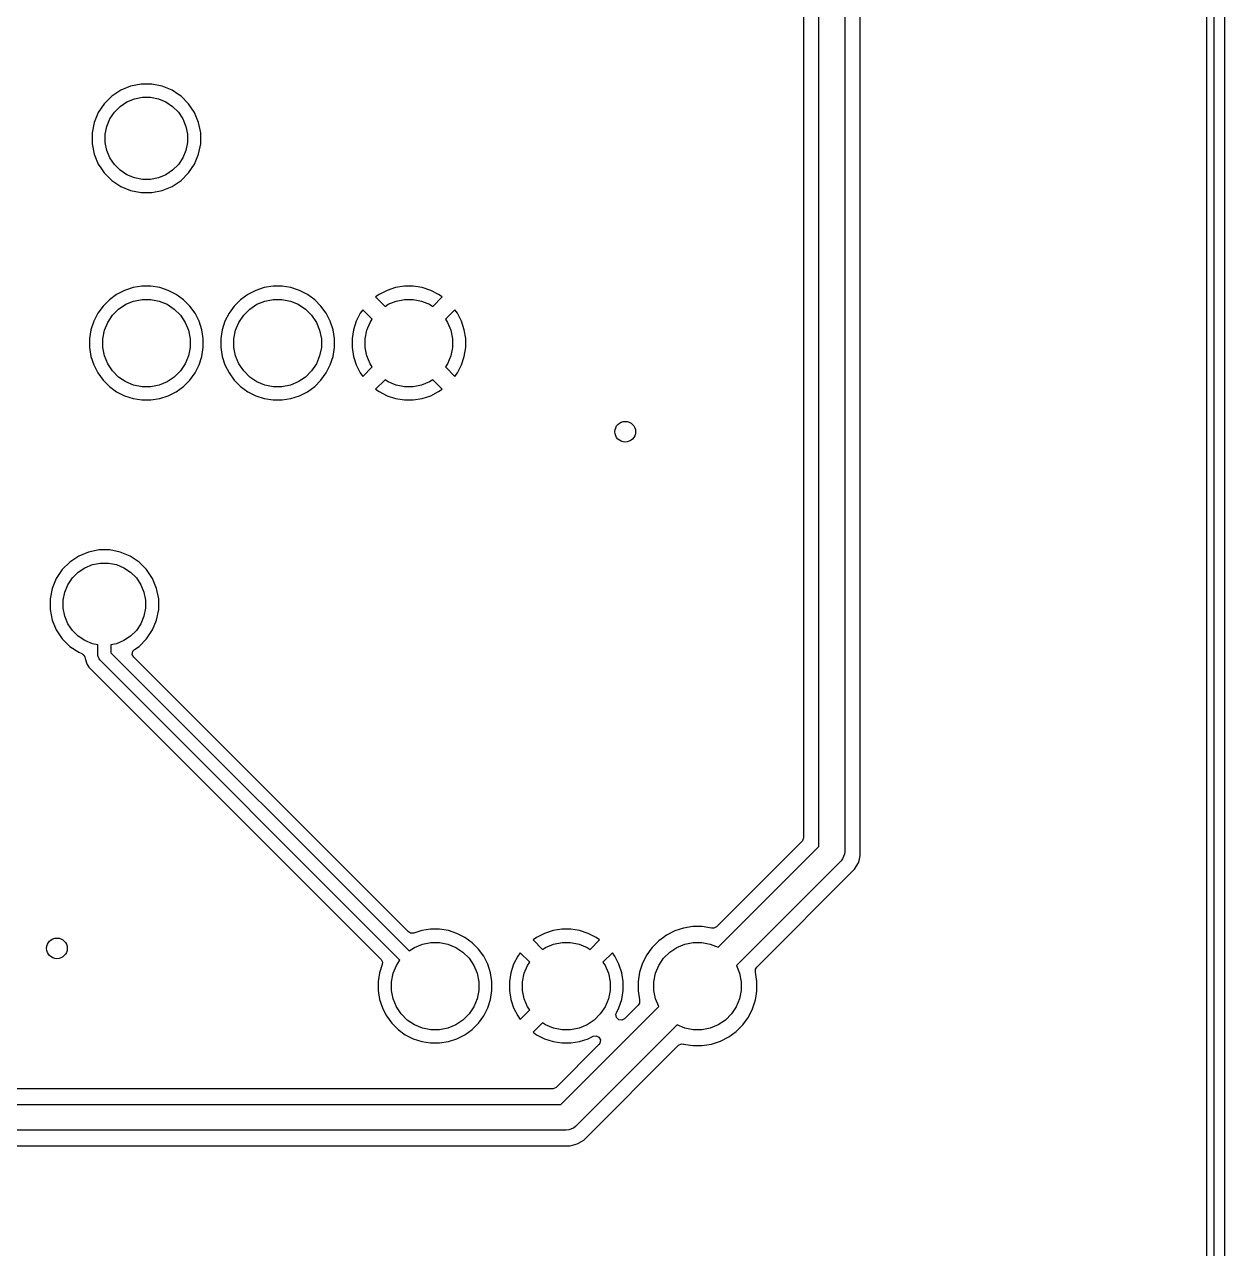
# Model space of a CAD drawing. Extents: x 0 to 130, y -140 to 0.
# Drawn here: x 106.87 to 130.1, y -95.81 to -72.12 of the extents above; entities that cross this region are included whole.
import ezdxf

# ---------------------------------------------------------------- set-up
doc = ezdxf.new("R2010")
doc.units = 0
doc.layers.add('BLACK', color=7, linetype='CONTINUOUS')

msp = doc.modelspace()

# ---------------------------------------------------------------- linework, layer by layer
at = {"layer": 'BLACK', "linetype": 'CONTINUOUS'}
for p, q in [((130.1, 0), (130.1, -140)), ((129.9, -139.9), (129.9, -0.1)), ((129.7495, -0.3495), (129.7495, -139.6505)), ((122.75, -40), (122.75, -88.13)), ((123.0505, -88.202475), (123.0505, -39.927525)), ((121.9495, -40.269032), (121.9495, -87.860966)), ((122.25, -88.026446), (122.25, -40.103553)), ((108.734402, -73.390658), (108.562348, -73.50562)), ((108.925581, -73.311469), (108.734402, -73.390658)), ((109.128532, -73.2711), (108.925581, -73.311469)), ((109.128535, -73.2711), (109.128532, -73.2711)), ((109.335465, -73.2711), (109.128535, -73.2711)), ((109.335467, -73.2711), (109.335465, -73.2711)), ((109.538418, -73.311469), (109.335467, -73.2711)), ((109.729597, -73.390658), (109.538418, -73.311469)), ((109.841548, -73.465461), (109.729597, -73.390658)), ((108.41602, -73.651948), (108.301058, -73.824002)), ((108.562348, -73.50562), (108.41602, -73.651948)), ((108.724485, -73.703192), (108.854883, -73.616063)), ((108.854883, -73.616063), (108.999772, -73.556048)), ((108.999772, -73.556048), (109.153586, -73.525452)), ((109.153586, -73.525452), (109.310414, -73.525452)), ((109.310414, -73.525452), (109.464228, -73.556048)), ((109.464228, -73.556048), (109.609117, -73.616063)), ((109.609117, -73.616063), (109.739515, -73.703192)), ((109.901655, -73.505623), (109.841548, -73.465461)), ((110.047977, -73.651945), (109.901655, -73.505623)), ((110.162941, -73.824002), (110.047977, -73.651945)), ((108.301058, -73.824002), (108.221869, -74.015181)), ((108.526463, -73.944483), (108.613592, -73.814085)), ((108.613592, -73.814085), (108.724485, -73.703192)), ((109.739515, -73.703192), (109.850408, -73.814085)), ((109.850408, -73.814085), (109.937537, -73.944483)), ((110.24213, -74.01518), (110.162941, -73.824002)), ((108.221869, -74.015181), (108.1815, -74.218132)), ((108.435852, -74.243186), (108.466448, -74.089372)), ((108.466448, -74.089372), (108.526463, -73.944483)), ((109.937537, -73.944483), (109.997552, -74.089372)), ((109.997552, -74.089372), (110.028148, -74.243186)), ((110.2825, -74.218135), (110.24213, -74.01518)), ((108.1815, -74.218132), (108.1815, -74.425067)), ((108.435852, -74.400014), (108.435852, -74.243186)), ((110.028148, -74.243186), (110.028148, -74.400014)), ((110.2825, -74.425065), (110.2825, -74.218135)), ((108.1815, -74.425067), (108.221869, -74.628018)), ((108.221869, -74.628018), (108.301058, -74.819197)), ((108.466448, -74.553828), (108.435852, -74.400014)), ((108.526463, -74.698717), (108.466448, -74.553828)), ((109.997552, -74.553828), (109.937537, -74.698717)), ((110.028148, -74.400014), (109.997552, -74.553828)), ((110.162941, -74.819198), (110.24213, -74.62802)), ((110.24213, -74.62802), (110.2825, -74.425065)), ((108.301058, -74.819197), (108.349899, -74.892293)), ((108.613592, -74.829115), (108.526463, -74.698717)), ((108.724485, -74.940008), (108.613592, -74.829115)), ((109.850408, -74.829115), (109.739515, -74.940008)), ((109.937537, -74.698717), (109.850408, -74.829115)), ((110.047977, -74.991255), (110.162941, -74.819198)), ((108.349899, -74.892293), (108.416023, -74.991255)), ((108.416023, -74.991255), (108.562345, -75.137577)), ((108.854883, -75.027137), (108.724485, -74.940008)), ((108.999772, -75.087152), (108.854883, -75.027137)), ((109.153586, -75.117748), (108.999772, -75.087152)), ((109.464228, -75.087152), (109.310414, -75.117748)), ((109.609117, -75.027137), (109.464228, -75.087152)), ((109.739515, -74.940008), (109.609117, -75.027137)), ((109.901655, -75.137577), (110.047977, -74.991255)), ((108.562345, -75.137577), (108.734402, -75.252541)), ((108.734402, -75.252541), (108.92558, -75.33173)), ((108.92558, -75.33173), (109.128535, -75.3721)), ((109.310414, -75.117748), (109.153586, -75.117748)), ((109.335465, -75.3721), (109.53842, -75.33173)), ((109.53842, -75.33173), (109.729598, -75.252541)), ((109.729598, -75.252541), (109.901655, -75.137577)), ((109.128535, -75.3721), (109.128536, -75.3721)), ((109.128536, -75.3721), (109.335464, -75.3721)), ((109.335464, -75.3721), (109.335465, -75.3721)), ((108.974293, -77.210598), (108.809561, -77.264123)), ((108.974297, -77.210597), (108.974293, -77.210598)), ((109.145386, -77.1835), (108.974297, -77.210597)), ((109.145389, -77.1835), (109.145386, -77.1835)), ((109.318611, -77.1835), (109.145389, -77.1835)), ((109.318614, -77.1835), (109.318611, -77.1835)), ((109.489702, -77.210597), (109.318614, -77.1835)), ((109.489706, -77.210598), (109.489702, -77.210597)), ((109.654438, -77.264123), (109.489706, -77.210598)), ((111.514293, -77.210598), (111.349561, -77.264123)), ((111.514297, -77.210597), (111.514293, -77.210598)), ((111.685386, -77.1835), (111.514297, -77.210597)), ((111.685389, -77.1835), (111.685386, -77.1835)), ((111.858611, -77.1835), (111.685389, -77.1835)), ((111.858614, -77.1835), (111.858611, -77.1835)), ((112.029702, -77.210597), (111.858614, -77.1835)), ((112.029706, -77.210598), (112.029702, -77.210597)), ((112.194438, -77.264123), (112.029706, -77.210598)), ((114.05442, -77.211084), (113.889751, -77.264588)), ((114.225425, -77.184), (114.05442, -77.211084)), ((114.398575, -77.184), (114.225425, -77.184)), ((114.569579, -77.211084), (114.398575, -77.184)), ((114.734248, -77.264588), (114.569579, -77.211084)), ((108.515073, -77.444585), (108.392585, -77.567073)), ((108.655214, -77.342766), (108.515073, -77.444585)), ((108.809558, -77.264125), (108.655214, -77.342766)), ((108.809561, -77.264123), (108.809558, -77.264125)), ((108.831313, -77.534367), (108.985258, -77.470601)), ((108.985258, -77.470601), (109.148685, -77.438093)), ((109.148685, -77.438093), (109.315315, -77.438093)), ((109.315315, -77.438093), (109.478742, -77.470601)), ((109.478742, -77.470601), (109.632687, -77.534367)), ((109.654441, -77.264125), (109.654438, -77.264123)), ((109.808785, -77.342766), (109.654441, -77.264125)), ((109.808787, -77.342767), (109.808785, -77.342766)), ((109.808788, -77.342768), (109.808787, -77.342767)), ((109.948928, -77.444586), (109.808788, -77.342768)), ((110.071414, -77.567072), (109.948928, -77.444586)), ((111.055073, -77.444585), (110.932585, -77.567073)), ((111.195214, -77.342766), (111.055073, -77.444585)), ((111.349558, -77.264125), (111.195214, -77.342766)), ((111.349561, -77.264123), (111.349558, -77.264125)), ((111.371313, -77.534367), (111.525258, -77.470601)), ((111.525258, -77.470601), (111.688685, -77.438093)), ((111.688685, -77.438093), (111.855315, -77.438093)), ((111.855315, -77.438093), (112.018742, -77.470601)), ((112.018742, -77.470601), (112.172687, -77.534367)), ((112.194441, -77.264125), (112.194438, -77.264123)), ((112.348785, -77.342766), (112.194441, -77.264125)), ((112.348787, -77.342767), (112.348785, -77.342766)), ((112.348788, -77.342768), (112.348787, -77.342767)), ((112.488928, -77.444586), (112.348788, -77.342768)), ((112.611414, -77.567072), (112.488928, -77.444586)), ((113.735473, -77.343196), (113.667829, -77.392341)), ((113.667829, -77.392341), (113.850493, -77.575005)), ((113.889751, -77.264588), (113.735473, -77.343196)), ((113.911313, -77.534367), (114.065258, -77.470601)), ((114.065258, -77.470601), (114.228685, -77.438093)), ((114.228685, -77.438093), (114.395315, -77.438093)), ((114.395315, -77.438093), (114.558742, -77.470601)), ((114.558742, -77.470601), (114.712687, -77.534367)), ((114.888523, -77.343195), (114.734248, -77.264588)), ((114.773505, -77.575004), (114.956169, -77.392341)), ((114.956169, -77.392341), (114.888523, -77.343195)), ((108.290766, -77.707214), (108.212125, -77.861558)), ((108.392585, -77.567073), (108.290766, -77.707214)), ((108.574941, -77.744766), (108.692766, -77.626941)), ((108.692766, -77.626941), (108.831313, -77.534367)), ((109.632687, -77.534367), (109.771234, -77.626941)), ((109.771234, -77.626941), (109.889059, -77.744766)), ((110.173232, -77.707212), (110.071414, -77.567072)), ((110.251873, -77.861555), (110.173232, -77.707212)), ((110.830766, -77.707214), (110.752125, -77.861558)), ((110.932585, -77.567073), (110.830766, -77.707214)), ((111.114941, -77.744766), (111.232766, -77.626941)), ((111.232766, -77.626941), (111.371313, -77.534367)), ((112.172687, -77.534367), (112.311234, -77.626941)), ((112.311234, -77.626941), (112.429059, -77.744766)), ((112.713232, -77.707212), (112.611414, -77.567072)), ((112.791873, -77.861555), (112.713232, -77.707212)), ((113.371196, -77.707473), (113.292588, -77.861751)), ((113.42034, -77.639829), (113.371196, -77.707473)), ((113.603005, -77.822493), (113.42034, -77.639829)), ((113.850493, -77.575005), (113.911313, -77.534367)), ((114.712687, -77.534367), (114.773505, -77.575004)), ((115.203657, -77.639829), (115.020993, -77.822491)), ((115.252801, -77.707471), (115.203657, -77.639829)), ((115.252804, -77.707475), (115.252801, -77.707471)), ((115.331411, -77.861751), (115.252804, -77.707475)), ((108.212123, -77.861561), (108.158598, -78.026293)), ((108.212125, -77.861558), (108.212123, -77.861561)), ((108.418601, -78.037258), (108.482367, -77.883313)), ((108.482367, -77.883313), (108.574941, -77.744766)), ((109.889059, -77.744766), (109.981633, -77.883313)), ((109.981633, -77.883313), (110.045399, -78.037258)), ((110.251873, -77.861557), (110.251873, -77.861555)), ((110.251874, -77.861558), (110.251873, -77.861557)), ((110.251876, -77.861561), (110.251874, -77.861558)), ((110.305401, -78.026293), (110.251876, -77.861561)), ((110.752123, -77.861561), (110.698598, -78.026293)), ((110.752125, -77.861558), (110.752123, -77.861561)), ((110.958601, -78.037258), (111.022367, -77.883313)), ((111.022367, -77.883313), (111.114941, -77.744766)), ((112.429059, -77.744766), (112.521633, -77.883313)), ((112.521633, -77.883313), (112.585399, -78.037258)), ((112.791873, -77.861557), (112.791873, -77.861555)), ((112.791874, -77.861558), (112.791873, -77.861557)), ((112.791876, -77.861561), (112.791874, -77.861558)), ((112.845401, -78.026293), (112.791876, -77.861561)), ((113.292588, -77.861751), (113.239084, -78.02642)), ((113.498601, -78.037258), (113.562367, -77.883313)), ((113.562367, -77.883313), (113.603005, -77.822493)), ((115.020993, -77.822491), (115.061633, -77.883313)), ((115.061633, -77.883313), (115.125399, -78.037258)), ((115.384915, -78.02642), (115.331411, -77.861751)), ((108.158597, -78.026297), (108.1315, -78.197385)), ((108.158598, -78.026293), (108.158597, -78.026297)), ((108.386093, -78.200685), (108.418601, -78.037258)), ((110.045399, -78.037258), (110.077907, -78.200685)), ((110.305402, -78.026297), (110.305401, -78.026293)), ((110.3325, -78.197385), (110.305402, -78.026297)), ((110.698597, -78.026297), (110.6715, -78.197385)), ((110.698598, -78.026293), (110.698597, -78.026297)), ((110.926093, -78.200685), (110.958601, -78.037258)), ((112.585399, -78.037258), (112.617907, -78.200685)), ((112.845402, -78.026297), (112.845401, -78.026293)), ((112.8725, -78.197385), (112.845402, -78.026297)), ((113.239084, -78.02642), (113.212, -78.197424)), ((113.466093, -78.200685), (113.498601, -78.037258)), ((115.125399, -78.037258), (115.157907, -78.200685)), ((115.412, -78.197424), (115.384915, -78.02642)), ((108.1315, -78.197385), (108.1315, -78.370614)), ((108.1315, -78.370614), (108.158597, -78.541702)), ((108.386093, -78.367315), (108.386093, -78.200685)), ((108.418601, -78.530742), (108.386093, -78.367315)), ((110.077907, -78.367315), (110.045399, -78.530742)), ((110.077907, -78.200685), (110.077907, -78.367315)), ((110.305402, -78.541702), (110.3325, -78.370614)), ((110.3325, -78.370614), (110.3325, -78.197385)), ((110.6715, -78.197385), (110.6715, -78.370614)), ((110.6715, -78.370614), (110.698597, -78.541702)), ((110.926093, -78.367315), (110.926093, -78.200685)), ((110.958601, -78.530742), (110.926093, -78.367315)), ((112.617907, -78.367315), (112.585399, -78.530742)), ((112.617907, -78.200685), (112.617907, -78.367315)), ((112.845402, -78.541702), (112.8725, -78.370614)), ((112.8725, -78.197424), (112.8725, -78.197385)), ((112.8725, -78.370614), (112.8725, -78.197424)), ((113.212, -78.197424), (113.212, -78.370575)), ((113.212, -78.370575), (113.239084, -78.541579)), ((113.466093, -78.367315), (113.466093, -78.200685)), ((113.498601, -78.530742), (113.466093, -78.367315)), ((115.157907, -78.367315), (115.125399, -78.530742)), ((115.157907, -78.200685), (115.157907, -78.367315)), ((115.384915, -78.541579), (115.412, -78.370575)), ((115.412, -78.370575), (115.412, -78.197424)), ((108.158597, -78.541702), (108.158598, -78.541706)), ((108.158598, -78.541706), (108.212123, -78.706438)), ((108.482367, -78.684687), (108.418601, -78.530742)), ((110.045399, -78.530742), (109.981633, -78.684687)), ((110.251876, -78.706438), (110.305401, -78.541706)), ((110.305401, -78.541706), (110.305402, -78.541702)), ((110.698597, -78.541702), (110.698598, -78.541706)), ((110.698598, -78.541706), (110.752123, -78.706438)), ((111.022367, -78.684687), (110.958601, -78.530742)), ((112.585399, -78.530742), (112.521633, -78.684687)), ((112.791876, -78.706438), (112.845401, -78.541706)), ((112.845401, -78.541706), (112.845402, -78.541702)), ((113.239084, -78.541579), (113.292588, -78.706248)), ((113.562367, -78.684687), (113.498601, -78.530742)), ((115.125399, -78.530742), (115.061633, -78.684687)), ((115.331411, -78.706248), (115.384915, -78.541579)), ((108.212123, -78.706438), (108.212125, -78.706441)), ((108.212125, -78.706441), (108.212126, -78.706444)), ((108.212126, -78.706444), (108.212127, -78.706445)), ((108.212127, -78.706445), (108.290768, -78.860788)), ((108.290768, -78.860788), (108.392586, -79.000928)), ((108.574941, -78.823234), (108.482367, -78.684687)), ((108.692766, -78.941059), (108.574941, -78.823234)), ((109.889059, -78.823234), (109.771234, -78.941059)), ((109.981633, -78.684687), (109.889059, -78.823234)), ((110.071414, -79.000928), (110.173232, -78.860788)), ((110.173232, -78.860788), (110.251873, -78.706445)), ((110.251873, -78.706445), (110.251874, -78.70644)), ((110.251874, -78.70644), (110.251876, -78.706438)), ((110.752123, -78.706438), (110.752125, -78.706441)), ((110.752125, -78.706441), (110.752126, -78.706444)), ((110.752126, -78.706444), (110.752127, -78.706445)), ((110.752127, -78.706445), (110.830768, -78.860788)), ((110.830768, -78.860788), (110.932586, -79.000928)), ((111.114941, -78.823234), (111.022367, -78.684687)), ((111.232766, -78.941059), (111.114941, -78.823234)), ((112.429059, -78.823234), (112.311234, -78.941059)), ((112.521633, -78.684687), (112.429059, -78.823234)), ((112.611414, -79.000928), (112.713232, -78.860788)), ((112.713232, -78.860788), (112.791873, -78.706445)), ((112.791873, -78.706445), (112.791874, -78.70644)), ((112.791874, -78.70644), (112.791876, -78.706438)), ((113.292588, -78.706248), (113.371195, -78.860523)), ((113.371195, -78.860523), (113.420341, -78.928169)), ((113.420341, -78.928169), (113.603004, -78.745505)), ((113.603004, -78.745505), (113.562367, -78.684687)), ((115.061633, -78.684687), (115.020994, -78.745506)), ((115.020994, -78.745506), (115.203657, -78.928169)), ((115.203657, -78.928169), (115.252805, -78.860522)), ((115.252805, -78.860522), (115.331411, -78.706248)), ((108.392586, -79.000928), (108.515072, -79.123414)), ((108.515072, -79.123414), (108.655212, -79.225232)), ((108.831313, -79.033633), (108.692766, -78.941059)), ((108.985258, -79.097399), (108.831313, -79.033633)), ((109.148685, -79.129907), (108.985258, -79.097399)), ((109.315315, -79.129907), (109.148685, -79.129907)), ((109.478742, -79.097399), (109.315315, -79.129907)), ((109.632687, -79.033633), (109.478742, -79.097399)), ((109.771234, -78.941059), (109.632687, -79.033633)), ((109.808788, -79.225232), (109.948928, -79.123414)), ((109.948928, -79.123414), (110.071414, -79.000928)), ((110.932586, -79.000928), (111.055072, -79.123414)), ((111.055072, -79.123414), (111.195212, -79.225232)), ((111.371313, -79.033633), (111.232766, -78.941059)), ((111.525258, -79.097399), (111.371313, -79.033633)), ((111.688685, -79.129907), (111.525258, -79.097399)), ((111.855315, -79.129907), (111.688685, -79.129907)), ((112.018742, -79.097399), (111.855315, -79.129907)), ((112.172687, -79.033633), (112.018742, -79.097399)), ((112.311234, -78.941059), (112.172687, -79.033633)), ((112.348788, -79.225232), (112.488928, -79.123414)), ((112.488928, -79.123414), (112.611414, -79.000928)), ((113.850491, -78.992993), (113.667829, -79.175657)), ((113.911313, -79.033633), (113.850491, -78.992993)), ((114.065258, -79.097399), (113.911313, -79.033633)), ((114.228685, -79.129907), (114.065258, -79.097399)), ((114.395315, -79.129907), (114.228685, -79.129907)), ((114.558742, -79.097399), (114.395315, -79.129907)), ((114.712687, -79.033633), (114.558742, -79.097399)), ((114.773506, -78.992994), (114.712687, -79.033633)), ((114.956169, -79.175657), (114.773506, -78.992994)), ((108.655212, -79.225232), (108.809555, -79.303873)), ((108.809555, -79.303873), (108.809557, -79.303873)), ((108.809557, -79.303873), (108.809558, -79.303874)), ((108.809558, -79.303874), (108.809561, -79.303876)), ((108.809561, -79.303876), (108.974293, -79.357401)), ((108.974293, -79.357401), (108.974297, -79.357402)), ((108.974297, -79.357402), (109.145386, -79.3845)), ((109.318614, -79.3845), (109.489702, -79.357402)), ((109.489702, -79.357402), (109.489706, -79.357401)), ((109.489706, -79.357401), (109.654438, -79.303876)), ((109.654438, -79.303876), (109.65444, -79.303874)), ((109.65444, -79.303874), (109.654445, -79.303873)), ((109.654445, -79.303873), (109.808788, -79.225232)), ((111.195212, -79.225232), (111.349555, -79.303873)), ((111.349555, -79.303873), (111.349557, -79.303873)), ((111.349557, -79.303873), (111.349558, -79.303874)), ((111.349558, -79.303874), (111.349561, -79.303876)), ((111.349561, -79.303876), (111.514293, -79.357401)), ((111.514293, -79.357401), (111.514297, -79.357402)), ((111.514297, -79.357402), (111.685386, -79.3845)), ((111.858614, -79.3845), (112.029702, -79.357402)), ((112.029702, -79.357402), (112.029706, -79.357401)), ((112.029706, -79.357401), (112.194438, -79.303876)), ((112.194438, -79.303876), (112.19444, -79.303874)), ((112.19444, -79.303874), (112.194445, -79.303873)), ((112.194445, -79.303873), (112.348788, -79.225232)), ((113.667829, -79.175657), (113.735471, -79.224801)), ((113.735471, -79.224801), (113.735475, -79.224804)), ((113.735475, -79.224804), (113.889751, -79.303411)), ((113.889751, -79.303411), (114.05442, -79.356915)), ((114.05442, -79.356915), (114.225425, -79.384)), ((114.398575, -79.384), (114.569579, -79.356915)), ((114.569579, -79.356915), (114.734248, -79.303411)), ((114.734248, -79.303411), (114.888522, -79.224805)), ((114.888522, -79.224805), (114.956169, -79.175657)), ((109.145386, -79.3845), (109.145389, -79.3845)), ((109.145389, -79.3845), (109.318614, -79.3845)), ((111.685386, -79.3845), (111.685389, -79.3845)), ((111.685389, -79.3845), (111.858614, -79.3845)), ((114.225425, -79.384), (114.398575, -79.384)), ((107.921602, -82.407658), (107.749548, -82.52262)), ((108.112781, -82.328469), (107.921602, -82.407658)), ((108.315732, -82.2881), (108.112781, -82.328469)), ((108.315735, -82.2881), (108.315732, -82.2881)), ((108.522665, -82.2881), (108.315735, -82.2881)), ((108.522667, -82.2881), (108.522665, -82.2881)), ((108.725618, -82.328469), (108.522667, -82.2881)), ((108.916797, -82.407658), (108.725618, -82.328469)), ((109.053779, -82.499186), (108.916797, -82.407658)), ((107.60322, -82.668948), (107.488258, -82.841002)), ((107.749548, -82.52262), (107.60322, -82.668948)), ((107.911685, -82.720192), (108.042083, -82.633063)), ((108.042083, -82.633063), (108.186972, -82.573048)), ((108.186972, -82.573048), (108.340786, -82.542452)), ((108.340786, -82.542452), (108.497614, -82.542452)), ((108.497614, -82.542452), (108.651428, -82.573048)), ((108.651428, -82.573048), (108.796317, -82.633063)), ((108.796317, -82.633063), (108.926715, -82.720192)), ((109.088855, -82.522623), (109.053779, -82.499186)), ((109.235177, -82.668945), (109.088855, -82.522623)), ((109.350141, -82.841002), (109.235177, -82.668945)), ((107.488258, -82.841002), (107.409069, -83.032181)), ((107.713663, -82.961483), (107.800792, -82.831085)), ((107.800792, -82.831085), (107.911685, -82.720192)), ((108.926715, -82.720192), (109.037608, -82.831085)), ((109.037608, -82.831085), (109.124737, -82.961483)), ((109.42933, -83.03218), (109.350141, -82.841002)), ((107.409069, -83.032181), (107.3687, -83.235132)), ((107.623052, -83.260186), (107.653648, -83.106372)), ((107.653648, -83.106372), (107.713663, -82.961483)), ((109.124737, -82.961483), (109.184752, -83.106372)), ((109.184752, -83.106372), (109.215348, -83.260186)), ((109.4697, -83.235135), (109.42933, -83.03218)), ((107.3687, -83.235132), (107.3687, -83.442067)), ((107.623052, -83.417014), (107.623052, -83.260186)), ((109.215348, -83.260186), (109.215348, -83.417014)), ((109.4697, -83.442065), (109.4697, -83.235135)), ((107.3687, -83.442067), (107.409069, -83.645018)), ((107.653648, -83.570828), (107.623052, -83.417014)), ((107.713663, -83.715717), (107.653648, -83.570828)), ((109.184752, -83.570828), (109.124737, -83.715717)), ((109.215348, -83.417014), (109.184752, -83.570828)), ((109.42933, -83.64502), (109.4697, -83.442065)), ((107.409069, -83.645018), (107.488258, -83.836197)), ((107.488258, -83.836197), (107.60322, -84.008251)), ((107.800792, -83.846115), (107.713663, -83.715717)), ((107.911685, -83.957008), (107.800792, -83.846115)), ((109.037608, -83.846115), (108.926715, -83.957008)), ((109.124737, -83.715717), (109.037608, -83.846115)), ((109.235177, -84.008255), (109.350141, -83.836198)), ((109.350141, -83.836198), (109.42933, -83.64502)), ((107.60322, -84.008251), (107.603223, -84.008255)), ((107.603223, -84.008255), (107.749545, -84.154577)), ((108.042083, -84.044137), (107.911685, -83.957008)), ((108.186972, -84.104152), (108.042083, -84.044137)), ((108.2942, -84.125481), (108.186972, -84.104152)), ((108.651428, -84.104152), (108.5442, -84.125481)), ((108.796317, -84.044137), (108.651428, -84.104152)), ((108.926715, -83.957008), (108.796317, -84.044137)), ((109.088855, -84.154577), (109.235177, -84.008255)), ((107.749545, -84.154577), (107.921602, -84.269541)), ((107.921602, -84.269541), (107.982745, -84.294867)), ((107.982745, -84.294867), (107.995646, -84.305885)), ((107.995646, -84.305885), (108.011141, -84.312794)), ((108.011141, -84.312794), (108.017178, -84.324275)), ((108.017178, -84.324275), (108.029269, -84.334602)), ((108.029269, -84.334602), (108.041706, -84.365799)), ((108.2942, -84.3292), (108.2942, -84.125481)), ((108.296602, -84.353586), (108.2942, -84.3292)), ((108.5442, -84.125481), (108.5442, -84.277424)), ((108.5442, -84.277424), (114.316104, -90.049328)), ((108.958603, -84.310826), (108.968174, -84.250394)), ((108.98638, -84.365343), (108.958603, -84.310826)), ((108.968174, -84.250394), (109.001381, -84.213024)), ((109.001381, -84.213024), (109.088855, -84.154577)), ((108.041706, -84.365799), (108.0437, -84.375205)), ((108.0437, -84.375205), (108.0437, -84.378636)), ((108.0437, -84.378636), (108.046504, -84.3891)), ((108.046504, -84.3891), (108.047181, -84.391628)), ((108.047181, -84.391628), (108.047185, -84.391645)), ((108.047185, -84.391645), (108.069289, -84.474137)), ((108.069289, -84.474137), (108.08642, -84.503809)), ((108.08642, -84.503809), (108.086424, -84.503815)), ((108.086424, -84.503815), (108.086429, -84.503823)), ((108.086429, -84.503823), (108.118726, -84.559763)), ((108.118726, -84.559763), (110.973556, -87.414593)), ((108.315266, -84.398646), (108.296602, -84.353586)), ((108.315271, -84.398651), (108.315266, -84.398646)), ((108.330812, -84.417588), (108.315271, -84.398651)), ((114.139328, -90.226104), (108.330812, -84.417588)), ((114.304547, -89.68351), (108.98638, -84.365343)), ((110.973556, -87.414593), (113.77351, -90.214547)), ((121.9495, -87.860966), (121.930593, -87.919157)), ((121.920504, -87.93097), (120.268337, -89.583136)), ((120.297428, -89.979017), (122.25, -88.026446)), ((121.930593, -87.919157), (121.920504, -87.93097)), ((122.75, -88.13), (122.745196, -88.178773)), ((122.676777, -88.306777), (120.650982, -90.332571)), ((122.707862, -88.268897), (122.676777, -88.306777)), ((122.707867, -88.268893), (122.707862, -88.268897)), ((122.745196, -88.178773), (122.707867, -88.268893)), ((122.94051, -88.468015), (123.012984, -88.342485)), ((123.012984, -88.342485), (123.031751, -88.272445)), ((123.031751, -88.272445), (123.0505, -88.202475)), ((121.046861, -90.361662), (122.94051, -88.468015)), ((114.343959, -89.707661), (114.304547, -89.68351)), ((114.405144, -89.707661), (114.343959, -89.707661)), ((114.562301, -89.656597), (114.405144, -89.707661)), ((114.733386, -89.6295), (114.562301, -89.656597)), ((114.733389, -89.6295), (114.733386, -89.6295)), ((114.906611, -89.6295), (114.733389, -89.6295)), ((114.906614, -89.6295), (114.906611, -89.6295)), ((115.077702, -89.656597), (114.906614, -89.6295)), ((115.077706, -89.656598), (115.077702, -89.656597)), ((115.242438, -89.710123), (115.077706, -89.656598)), ((115.242441, -89.710125), (115.242438, -89.710123)), ((115.396785, -89.788766), (115.242441, -89.710125)), ((115.396787, -89.788767), (115.396785, -89.788766)), ((115.396788, -89.788768), (115.396787, -89.788767)), ((115.536928, -89.890586), (115.396788, -89.788768)), ((116.783473, -89.789196), (116.715829, -89.838341)), ((116.937751, -89.710588), (116.783473, -89.789196)), ((117.10242, -89.657084), (116.937751, -89.710588)), ((117.273425, -89.63), (117.10242, -89.657084)), ((117.446575, -89.63), (117.273425, -89.63)), ((117.617579, -89.657084), (117.446575, -89.63)), ((117.782248, -89.710588), (117.617579, -89.657084)), ((117.936523, -89.789195), (117.782248, -89.710588)), ((118.004169, -89.838341), (117.936523, -89.789195)), ((119.238149, -89.788766), (119.150499, -89.852447)), ((119.297008, -89.746002), (119.238149, -89.788766)), ((119.458362, -89.663788), (119.297008, -89.746002)), ((119.630593, -89.607828), (119.458362, -89.663788)), ((119.809451, -89.5795), (119.630593, -89.607828)), ((119.809454, -89.5795), (119.809451, -89.5795)), ((119.990546, -89.5795), (119.809454, -89.5795)), ((119.990549, -89.5795), (119.990546, -89.5795)), ((120.169412, -89.607828), (119.990549, -89.5795)), ((120.17319, -89.608736), (120.169412, -89.607828)), ((120.17343, -89.607733), (120.17319, -89.608736)), ((120.21382, -89.610913), (120.17343, -89.607733)), ((120.268337, -89.583136), (120.21382, -89.610913)), ((114.316104, -90.049328), (114.419313, -89.980367)), ((114.419313, -89.980367), (114.573258, -89.916601)), ((114.573258, -89.916601), (114.736685, -89.884093)), ((114.736685, -89.884093), (114.903315, -89.884093)), ((114.903315, -89.884093), (115.066742, -89.916601)), ((115.066742, -89.916601), (115.220687, -89.980367)), ((115.220687, -89.980367), (115.359234, -90.072941)), ((115.659414, -90.013072), (115.536928, -89.890586)), ((115.761232, -90.153212), (115.659414, -90.013072)), ((116.715829, -89.838341), (116.898493, -90.021005)), ((116.898493, -90.021005), (116.959313, -89.980367)), ((116.959313, -89.980367), (117.113258, -89.916601)), ((117.113258, -89.916601), (117.276685, -89.884093)), ((117.276685, -89.884093), (117.443315, -89.884093)), ((117.443315, -89.884093), (117.606742, -89.916601)), ((117.606742, -89.916601), (117.760687, -89.980367)), ((117.760687, -89.980367), (117.821505, -90.021004)), ((117.821505, -90.021004), (118.004169, -89.838341)), ((118.998781, -90.013073), (118.916002, -90.127008)), ((119.022447, -89.980499), (118.998781, -90.013073)), ((119.150499, -89.852447), (119.022447, -89.980499)), ((119.360766, -90.072941), (119.499313, -89.980367)), ((119.499313, -89.980367), (119.653258, -89.916601)), ((119.653258, -89.916601), (119.816685, -89.884093)), ((119.816685, -89.884093), (119.983315, -89.884093)), ((119.983315, -89.884093), (120.146742, -89.916601)), ((120.146742, -89.916601), (120.297428, -89.979017)), ((113.77351, -90.214547), (113.801287, -90.269064)), ((114.070367, -90.329313), (114.139328, -90.226104)), ((115.359234, -90.072941), (115.477059, -90.190766)), ((115.477059, -90.190766), (115.569633, -90.329313)), ((115.839873, -90.307555), (115.761232, -90.153212)), ((116.419196, -90.153473), (116.340588, -90.307751)), ((116.46834, -90.085829), (116.419196, -90.153473)), ((116.651005, -90.268493), (116.46834, -90.085829)), ((118.251657, -90.085829), (118.068993, -90.268492)), ((118.300801, -90.153471), (118.251657, -90.085829)), ((118.300804, -90.153475), (118.300801, -90.153471)), ((118.379411, -90.307751), (118.300804, -90.153475)), ((118.916002, -90.127008), (118.833788, -90.288362)), ((119.150367, -90.329313), (119.242941, -90.190766)), ((119.242941, -90.190766), (119.360766, -90.072941)), ((113.746597, -90.472301), (113.7195, -90.643385)), ((113.797661, -90.315144), (113.746597, -90.472301)), ((113.801287, -90.269064), (113.797661, -90.315144)), ((113.974093, -90.646685), (114.006601, -90.483258)), ((114.006601, -90.483258), (114.070367, -90.329313)), ((115.569633, -90.329313), (115.633399, -90.483258)), ((115.633399, -90.483258), (115.665907, -90.646685)), ((115.839873, -90.307557), (115.839873, -90.307555)), ((115.839874, -90.307558), (115.839873, -90.307557)), ((115.839876, -90.307561), (115.839874, -90.307558)), ((115.893401, -90.472293), (115.839876, -90.307561)), ((115.893402, -90.472297), (115.893401, -90.472293)), ((115.9205, -90.643385), (115.893402, -90.472297)), ((116.287084, -90.47242), (116.26, -90.643424)), ((116.340588, -90.307751), (116.287084, -90.47242)), ((116.514093, -90.646685), (116.546601, -90.483258)), ((116.546601, -90.483258), (116.610367, -90.329313)), ((116.610367, -90.329313), (116.651005, -90.268493)), ((118.068993, -90.268492), (118.109633, -90.329313)), ((118.109633, -90.329313), (118.173399, -90.483258)), ((118.173399, -90.483258), (118.205907, -90.646685)), ((118.432915, -90.47242), (118.379411, -90.307751)), ((118.46, -90.643424), (118.432915, -90.47242)), ((118.777828, -90.460593), (118.7495, -90.63945)), ((118.833788, -90.288362), (118.777828, -90.460593)), ((119.054093, -90.646685), (119.086601, -90.483258)), ((119.086601, -90.483258), (119.150367, -90.329313)), ((120.650982, -90.332571), (120.713399, -90.483258)), ((120.713399, -90.483258), (120.745907, -90.646685)), ((121.021264, -90.45681), (121.022713, -90.456461)), ((121.022171, -90.460587), (121.021264, -90.45681)), ((121.0505, -90.63945), (121.022171, -90.460587)), ((121.022711, -90.401076), (121.046861, -90.361662)), ((121.022713, -90.456461), (121.022711, -90.401076)), ((113.7195, -90.643385), (113.7195, -90.816614)), ((113.974093, -90.813315), (113.974093, -90.646685)), ((115.665907, -90.646685), (115.665907, -90.813315)), ((115.9205, -90.816614), (115.9205, -90.643385)), ((116.26, -90.643424), (116.26, -90.816575)), ((116.514093, -90.813315), (116.514093, -90.646685)), ((118.205907, -90.646685), (118.205907, -90.813315)), ((118.46, -90.816575), (118.46, -90.643424)), ((118.7495, -90.63945), (118.7495, -90.820549)), ((119.054093, -90.813315), (119.054093, -90.646685)), ((120.745907, -90.646685), (120.745907, -90.813315)), ((121.0505, -90.820549), (121.0505, -90.63945)), ((113.7195, -90.816614), (113.746597, -90.987702)), ((114.006601, -90.976742), (113.974093, -90.813315)), ((114.070367, -91.130687), (114.006601, -90.976742)), ((115.633399, -90.976742), (115.569633, -91.130687)), ((115.665907, -90.813315), (115.633399, -90.976742)), ((115.893402, -90.987702), (115.9205, -90.816614)), ((116.26, -90.816575), (116.287084, -90.987579)), ((116.546601, -90.976742), (116.514093, -90.813315)), ((116.610367, -91.130687), (116.546601, -90.976742)), ((118.173399, -90.976742), (118.109633, -91.130687)), ((118.205907, -90.813315), (118.173399, -90.976742)), ((118.432915, -90.987579), (118.46, -90.816575)), ((118.7495, -90.820549), (118.777828, -90.999412)), ((119.086601, -90.976742), (119.054093, -90.813315)), ((119.149017, -91.127429), (119.086601, -90.976742)), ((120.713399, -90.976742), (120.649633, -91.130687)), ((120.745907, -90.813315), (120.713399, -90.976742)), ((121.022171, -90.999409), (121.041427, -90.877829)), ((121.041427, -90.877829), (121.0505, -90.820549)), ((113.746597, -90.987702), (113.746598, -90.987706)), ((113.746598, -90.987706), (113.800123, -91.152438)), ((113.800123, -91.152438), (113.800125, -91.152441)), ((113.800125, -91.152441), (113.868869, -91.287361)), ((114.162941, -91.269234), (114.070367, -91.130687)), ((115.569633, -91.130687), (115.477059, -91.269234)), ((115.761232, -91.306788), (115.839873, -91.152445)), ((115.839873, -91.152445), (115.839874, -91.15244)), ((115.839874, -91.15244), (115.839876, -91.152438)), ((115.839876, -91.152438), (115.893401, -90.987706)), ((115.893401, -90.987706), (115.893402, -90.987702)), ((116.287084, -90.987579), (116.340588, -91.152248)), ((116.340588, -91.152248), (116.419195, -91.306523)), ((116.468341, -91.374169), (116.651004, -91.191505)), ((116.651004, -91.191505), (116.610367, -91.130687)), ((117.256446, -93.02), (119.149017, -91.127429)), ((118.109633, -91.130687), (118.017059, -91.269234)), ((118.330949, -91.247362), (118.379409, -91.152253)), ((118.379409, -91.152253), (118.432915, -90.987579)), ((118.753136, -91.098337), (118.489162, -91.362311)), ((118.777288, -91.058922), (118.753136, -91.098337)), ((118.778736, -91.00319), (118.777285, -91.003538)), ((118.777285, -91.003538), (118.777288, -91.058922)), ((118.777828, -90.999412), (118.778736, -91.00319)), ((120.649633, -91.130687), (120.557059, -91.269234)), ((120.883996, -91.332994), (120.966211, -91.171639)), ((120.966211, -91.171639), (121.022171, -90.999409)), ((113.868869, -91.287361), (113.878768, -91.306788)), ((113.878768, -91.306788), (113.980586, -91.446928)), ((113.980586, -91.446928), (114.103072, -91.569414)), ((114.280766, -91.387059), (114.162941, -91.269234)), ((114.419313, -91.479633), (114.280766, -91.387059)), ((115.359234, -91.387059), (115.220687, -91.479633)), ((115.477059, -91.269234), (115.359234, -91.387059)), ((115.536928, -91.569414), (115.659414, -91.446928)), ((115.659414, -91.446928), (115.761232, -91.306788)), ((116.419195, -91.306523), (116.468341, -91.374169)), ((116.898492, -91.438993), (116.715829, -91.621657)), ((116.959313, -91.479633), (116.898492, -91.438993)), ((117.899234, -91.387059), (117.760687, -91.479633)), ((118.017059, -91.269234), (117.899234, -91.387059)), ((118.321377, -91.27682), (118.330949, -91.247362)), ((118.330948, -91.337252), (118.321377, -91.27682)), ((118.374213, -91.380517), (118.330948, -91.337252)), ((118.434645, -91.390088), (118.374213, -91.380517)), ((118.489162, -91.362311), (118.434645, -91.390088)), ((120.439234, -91.387059), (120.300687, -91.479633)), ((120.557059, -91.269234), (120.439234, -91.387059)), ((120.777553, -91.479501), (120.883996, -91.332994)), ((114.103072, -91.569414), (114.243212, -91.671232)), ((114.243212, -91.671232), (114.397555, -91.749873)), ((114.573258, -91.543399), (114.419313, -91.479633)), ((114.736685, -91.575907), (114.573258, -91.543399)), ((114.903315, -91.575907), (114.736685, -91.575907)), ((115.066742, -91.543399), (114.903315, -91.575907)), ((115.220687, -91.479633), (115.066742, -91.543399)), ((115.242445, -91.749873), (115.396788, -91.671232)), ((115.396788, -91.671232), (115.536928, -91.569414)), ((116.715829, -91.621657), (116.783471, -91.670801)), ((116.783471, -91.670801), (116.783475, -91.670804)), ((116.783475, -91.670804), (116.937751, -91.749411)), ((117.113258, -91.543399), (116.959313, -91.479633)), ((117.276685, -91.575907), (117.113258, -91.543399)), ((117.443315, -91.575907), (117.276685, -91.575907)), ((117.606742, -91.543399), (117.443315, -91.575907)), ((119.50257, -91.480982), (117.536777, -93.446777)), ((117.760687, -91.479633), (117.606742, -91.543399)), ((119.653258, -91.543399), (119.50257, -91.480982)), ((119.816685, -91.575907), (119.653258, -91.543399)), ((119.983315, -91.575907), (119.816685, -91.575907)), ((120.146742, -91.543399), (119.983315, -91.575907)), ((120.300687, -91.479633), (120.146742, -91.543399)), ((120.502994, -91.713996), (120.649501, -91.607553)), ((120.649501, -91.607553), (120.777553, -91.479501)), ((114.397555, -91.749873), (114.397557, -91.749873)), ((114.397557, -91.749873), (114.397558, -91.749874)), ((114.397558, -91.749874), (114.397561, -91.749876)), ((114.397561, -91.749876), (114.562293, -91.803401)), ((114.562293, -91.803401), (114.562297, -91.803402)), ((114.562297, -91.803402), (114.733386, -91.8305)), ((114.733386, -91.8305), (114.733389, -91.8305)), ((114.733389, -91.8305), (114.906614, -91.8305)), ((114.906614, -91.8305), (115.077702, -91.803402)), ((115.077702, -91.803402), (115.077706, -91.803401)), ((115.077706, -91.803401), (115.242438, -91.749876)), ((115.242438, -91.749876), (115.24244, -91.749874)), ((115.24244, -91.749874), (115.242445, -91.749873)), ((116.937751, -91.749411), (117.10242, -91.802915)), ((117.10242, -91.802915), (117.273425, -91.83)), ((117.992312, -91.859162), (117.160971, -92.690504)), ((117.273425, -91.83), (117.446575, -91.83)), ((117.446575, -91.83), (117.617579, -91.802915)), ((117.617579, -91.802915), (117.782248, -91.749411)), ((117.698015, -93.71051), (119.531662, -91.876861)), ((117.782248, -91.749411), (117.877363, -91.700948)), ((117.877363, -91.700948), (117.937795, -91.691377)), ((117.937795, -91.691377), (117.992312, -91.719154)), ((117.992312, -91.719154), (118.020089, -91.773671)), ((118.010518, -91.834103), (117.992312, -91.859162)), ((118.020089, -91.773671), (118.010518, -91.834103)), ((119.531662, -91.876861), (119.586177, -91.849086)), ((119.586177, -91.849086), (119.626569, -91.852265)), ((119.626569, -91.852265), (119.62681, -91.851264)), ((119.62681, -91.851264), (119.630587, -91.852171)), ((119.630587, -91.852171), (119.809451, -91.8805)), ((119.809451, -91.8805), (119.809454, -91.8805)), ((119.809454, -91.8805), (119.990549, -91.8805)), ((119.990549, -91.8805), (120.079977, -91.866335)), ((120.079977, -91.866335), (120.169409, -91.852171)), ((120.169409, -91.852171), (120.341639, -91.796211)), ((120.341639, -91.796211), (120.502994, -91.713996)), ((117.090967, -92.7195), (104.929033, -92.7195)), ((117.106454, -92.718281), (117.090967, -92.7195)), ((117.160971, -92.690504), (117.106454, -92.718281)), ((104.763554, -93.02), (117.256446, -93.02)), ((117.36, -93.52), (104.66, -93.52)), ((117.408773, -93.515196), (117.36, -93.52)), ((117.498893, -93.477867), (117.408773, -93.515196)), ((117.498897, -93.477862), (117.498893, -93.477867)), ((117.536777, -93.446777), (117.498897, -93.477862)), ((104.587526, -93.8205), (117.432474, -93.8205)), ((117.432474, -93.8205), (117.432475, -93.8205)), ((117.432475, -93.8205), (117.572485, -93.782984)), ((117.572485, -93.782984), (117.595989, -93.769414)), ((117.595989, -93.769414), (117.698015, -93.71051))]:
    msp.add_line(p, q, dxfattribs=at)
at = {"layer": 'BLACK'}
for centre in [(118.5, -80), (107.5, -90)]:
    msp.add_circle(centre, 0.2, dxfattribs=at)

doc.saveas('drawing.dxf')
